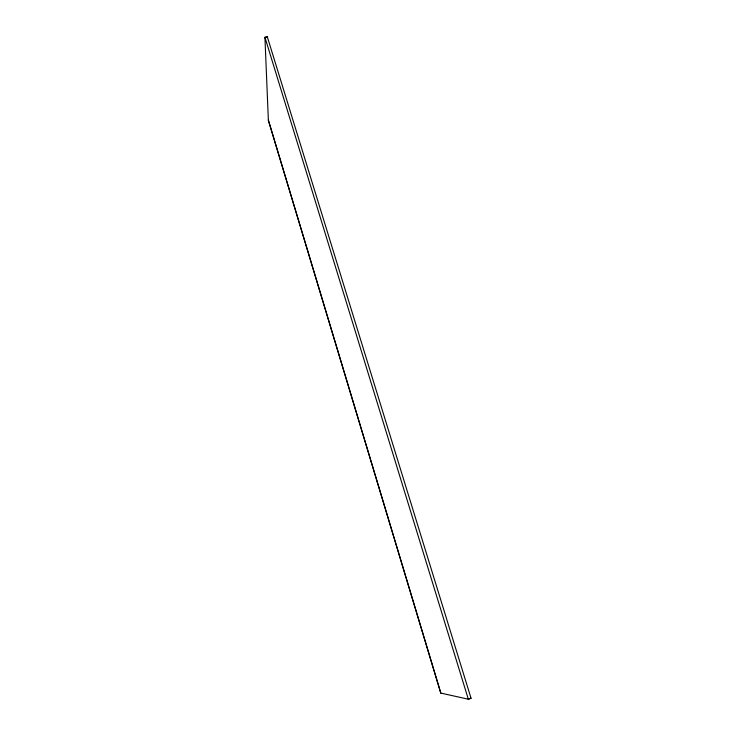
<?xml version="1.0" encoding="UTF-8"?>
<svg xmlns="http://www.w3.org/2000/svg" width="736" height="736" viewBox="0 0 736 736"><rect width="100%" height="100%" fill="white"/><g stroke="black" fill="none" stroke-linecap="round" stroke-linejoin="round"><path stroke-width="1.1" d="M468.262 699.062L471.031 698.197M440.827 693.202L268.327 120.069L440.809 693.091L468.326 699.2L471.068 698.326L267.297 36.8M268.355 120.152L264.932 37.315L267.324 36.892L264.96 37.472M264.932 37.315L468.326 699.2"/></g></svg>
